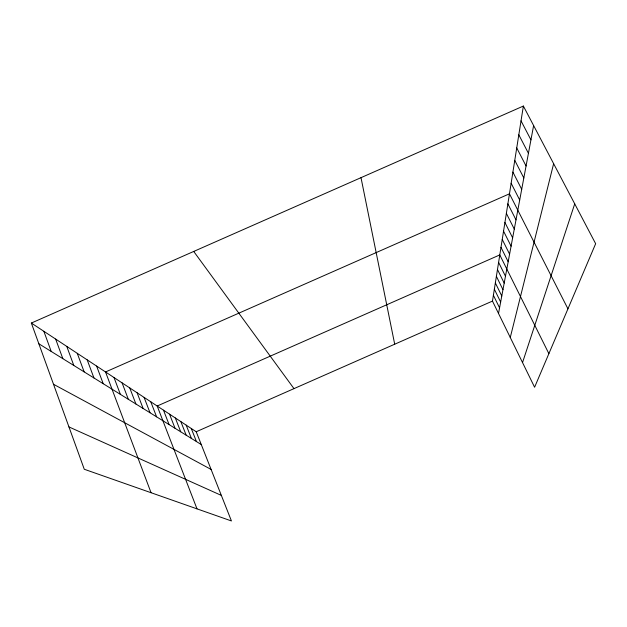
<?xml version="1.0" encoding="UTF-8"?>
<svg xmlns="http://www.w3.org/2000/svg" width="627" height="627" viewBox="0 0 627 627"><rect width="100%" height="100%" fill="white"/><g stroke="black" fill="none" stroke-linecap="round" stroke-linejoin="round"><path stroke-width="0.94" d="M523.373 106.049L595.65 243.707L534.596 387.243L492.469 301.085L523.373 106.049L31.35 323.054L84.269 469.255L231.434 520.951L196.22 431.752L31.35 323.054M498.52 313.461L533.616 125.557M510.268 337.491L553.633 163.686M522.534 362.571L574.724 203.846M196.22 431.752L492.469 301.085M68.946 426.924L221.347 495.408M53.507 384.273L211.095 469.435M38.85 343.776L201.275 444.559M193.719 251.443L293.977 388.63M521.029 120.854L530.944 139.852M518.819 134.797L528.436 153.309M516.734 147.941L526.061 165.99M514.767 160.363L523.827 177.966M512.902 172.111L521.711 189.299M511.138 183.241L519.705 200.029M567.944 308.845L509.469 193.806L105.532 371.96L151.052 492.712M507.878 203.838L515.997 219.873M506.365 213.384L514.281 229.074M504.923 222.483L512.643 237.829M503.552 231.151L511.083 246.184M502.235 239.436L509.594 254.154M500.981 247.344L508.176 261.765M548.876 353.659L499.782 254.915L157.189 406.014L197.003 508.858M498.606 262.376L505.472 276.233M497.47 269.516L504.186 283.098M496.388 276.358L502.956 289.682M495.346 282.918L501.78 295.991M494.35 289.219L500.652 302.049M493.386 295.27L499.562 307.865M191.298 428.507L196.439 441.565M186.188 425.137L191.415 438.438M180.858 421.626L186.18 435.193M175.317 417.966L180.725 431.807M169.533 414.157L175.035 428.272M163.49 410.176L169.094 424.589M150.786 401.797L156.593 416.83M144.1 397.393L150.01 412.746M137.101 392.776L143.121 408.475M129.773 387.941L135.902 403.992M122.085 382.878L128.331 399.297M114.012 377.556L120.384 394.367M96.605 366.074L103.22 383.716M87.192 359.874L93.948 377.963M77.262 353.322L84.151 371.882M66.768 346.402L73.798 365.463M55.654 339.074L62.841 358.66M43.866 331.307L51.21 351.441M361.003 177.66L394.704 344.207"/></g></svg>
